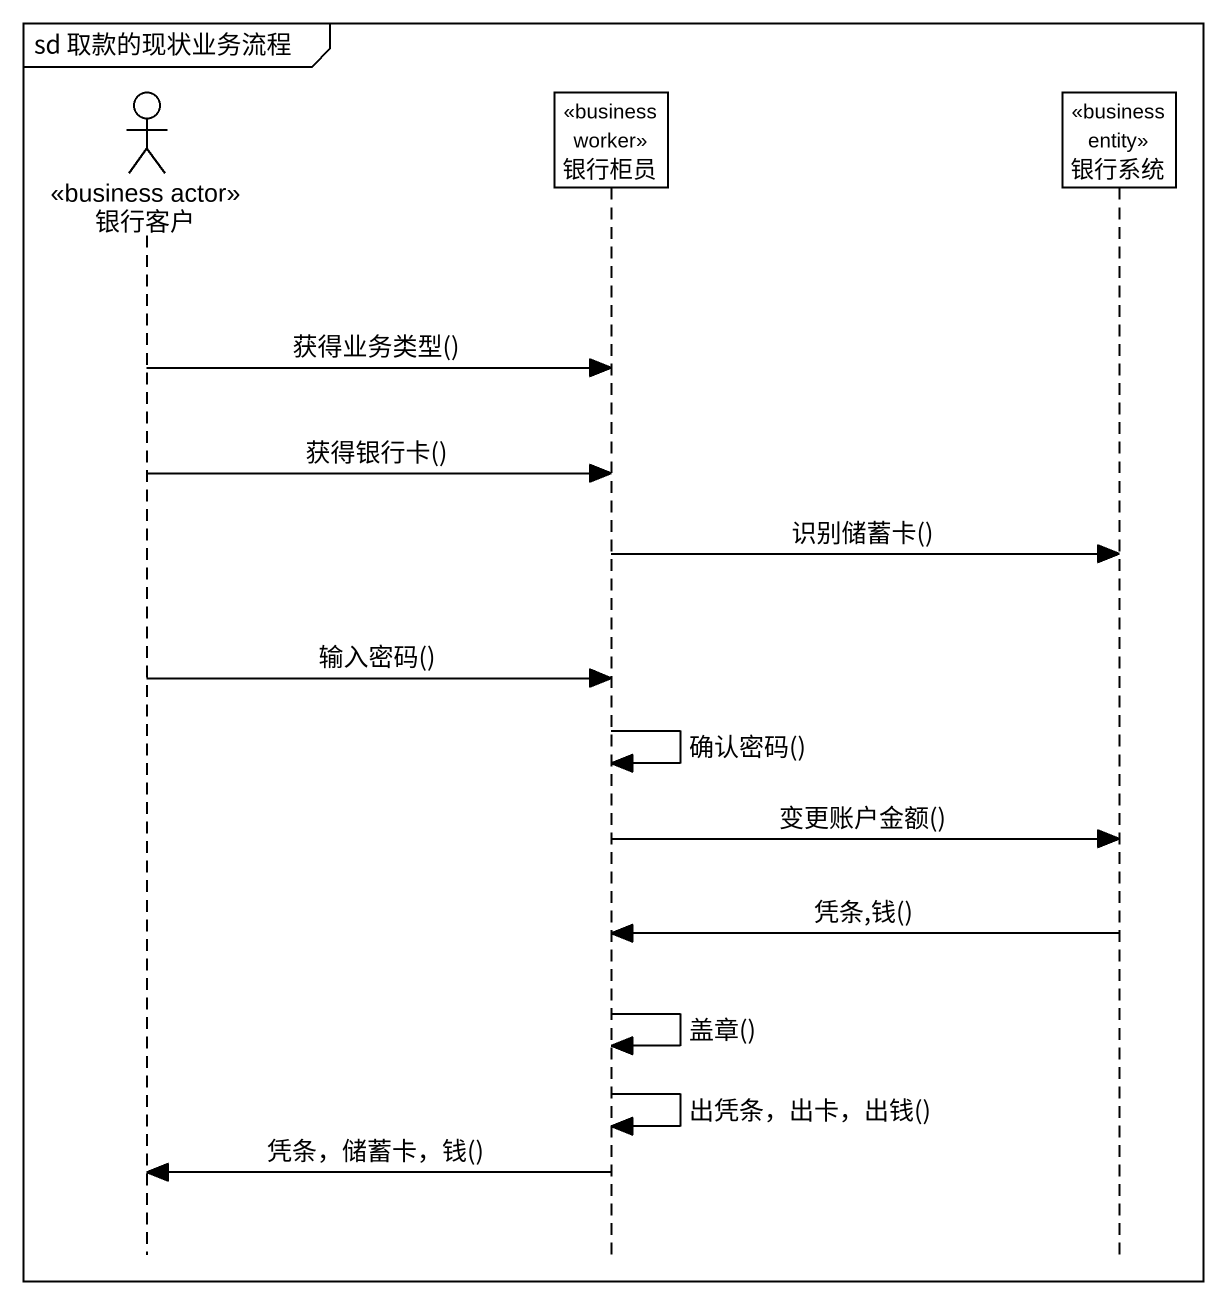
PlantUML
@startuml
mainframe sd 取款的现状业务流程
hide footbox
actor 银行客户 <<business actor>>
participant 银行柜员 <<business worker>>
participant 银行系统 <<business entity>>

银行客户 -> 银行柜员 : 获得业务类型()
银行客户 -> 银行柜员 : 获得银行卡()
银行柜员 -> 银行系统 : 识别储蓄卡()
银行客户 -> 银行柜员 : 输入密码()
银行柜员 -> 银行柜员 : 确认密码()
银行柜员 -> 银行系统 : 变更账户金额()
银行系统 -> 银行柜员 : 凭条,钱()
银行柜员 -> 银行柜员 : 盖章()
银行柜员 -> 银行柜员 : 出凭条，出卡，出钱()
银行柜员 -> 银行客户 : 凭条，储蓄卡，钱()
@enduml
